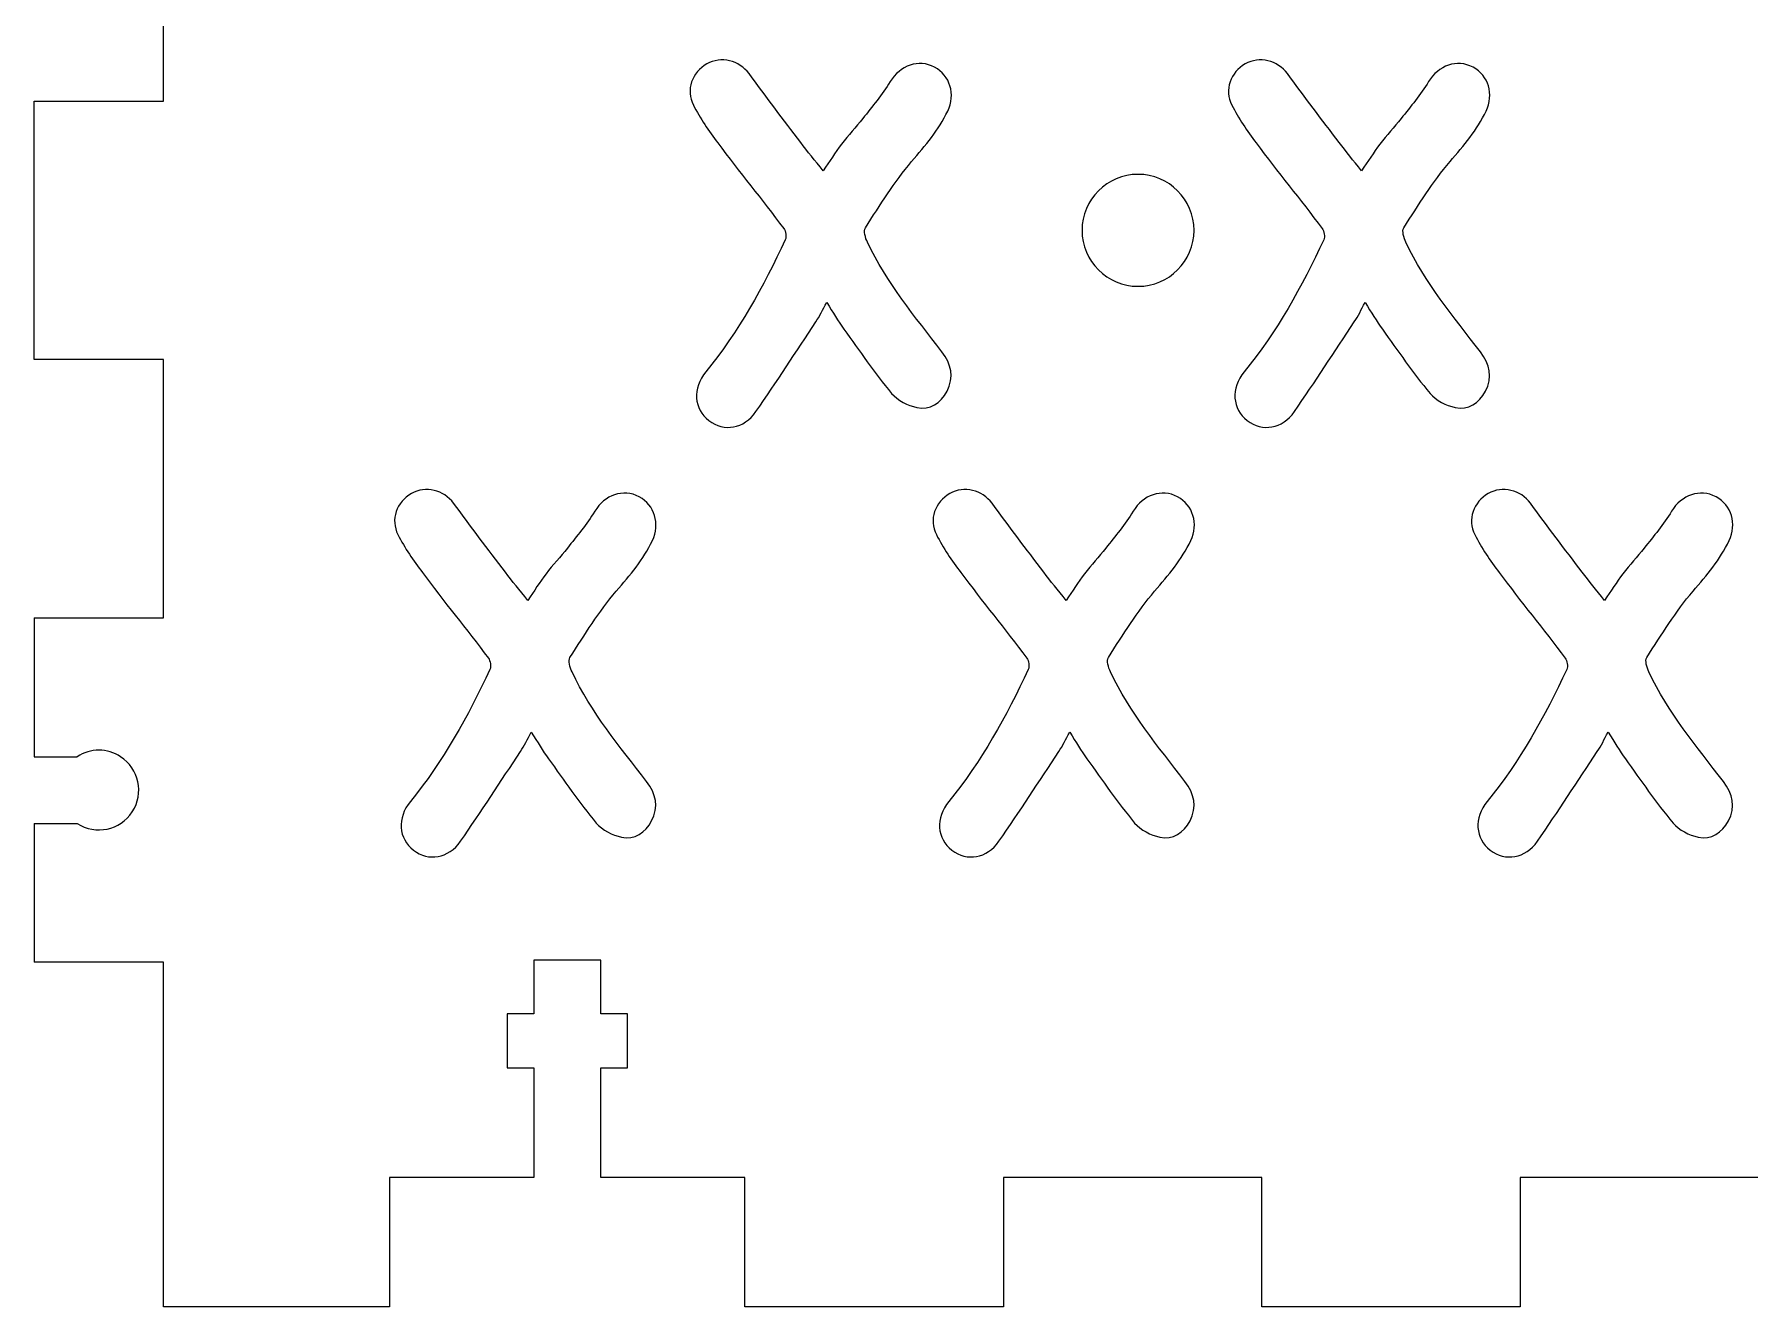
# Model space of a CAD drawing. Header units: inches. Extents: x 30 to 180, y 106 to 206.
# Drawn here: x 30.3 to 110, y 106 to 165.1 of the extents above; entities that cross this region are included whole.
import ezdxf

# ---------------------------------------------------------------- set-up
doc = ezdxf.new("R2010")
doc.units = ezdxf.units.IN
doc.header["$MEASUREMENT"] = 0

# ---------------------------------------------------------------- blocks, each defined once
blk = doc.blocks.new('block 2')
at = {"color": 7, "lineweight": 15, "true_color": 0xffffff}
blk.add_open_spline([(78.954, 155.992), (78.954, 157.428), (80.118, 158.592), (81.554, 158.592), (82.99, 158.592), (84.154, 157.428), (84.154, 155.992), (84.154, 154.556), (82.99, 153.392), (81.554, 153.392), (80.118, 153.392), (78.954, 154.556), (78.954, 155.992), (78.954, 155.992), (78.954, 155.992), (78.954, 155.992)], degree=3, knots=[0, 0, 0, 0, 1, 1, 1, 2, 2, 2, 3, 3, 3, 4, 4, 4, 5, 5, 5, 5], dxfattribs=at)
blk = doc.blocks.new('block 4')
at = {"color": 7, "lineweight": 15, "true_color": 0xffffff}
blk.add_open_spline([(63.493, 163.271), (63.029, 163.89), (62.196, 164.099), (61.528, 163.722)], degree=3, dxfattribs=at)
blk = doc.blocks.new('block 5')
at = {"color": 7, "lineweight": 15, "true_color": 0xffffff}
blk.add_open_spline([(61.528, 163.722), (60.855, 163.347), (60.538, 162.506), (60.906, 161.814)], degree=3, dxfattribs=at)
blk = doc.blocks.new('block 6')
at = {"color": 7, "lineweight": 15, "true_color": 0xffffff}
blk.add_open_spline([(60.906, 161.814), (61.224, 161.194), (61.623, 160.608), (62.039, 160.052)], degree=3, dxfattribs=at)
blk = doc.blocks.new('block 7')
at = {"color": 7, "lineweight": 15, "true_color": 0xffffff}
blk.add_open_spline([(62.039, 160.052), (63.042, 158.718), (64.094, 157.414), (65.103, 156.082)], degree=3, dxfattribs=at)
blk = doc.blocks.new('block 8')
at = {"color": 7, "lineweight": 15, "true_color": 0xffffff}
blk.add_open_spline([(65.103, 156.082), (65.199, 155.953), (65.243, 155.692), (65.176, 155.552)], degree=3, dxfattribs=at)
blk = doc.blocks.new('block 9')
at = {"color": 7, "lineweight": 15, "true_color": 0xffffff}
blk.add_open_spline([(65.176, 155.552), (64.163, 153.371), (63.005, 151.286), (61.484, 149.421)], degree=3, dxfattribs=at)
blk = doc.blocks.new('block 10')
at = {"color": 7, "lineweight": 15, "true_color": 0xffffff}
blk.add_open_spline([(61.484, 149.421), (60.851, 148.654), (60.927, 147.695), (61.627, 147.157)], degree=3, dxfattribs=at)
blk = doc.blocks.new('block 11')
at = {"color": 7, "lineweight": 15, "true_color": 0xffffff}
blk.add_open_spline([(61.627, 147.157), (62.324, 146.622), (63.252, 146.766), (63.813, 147.57)], degree=3, dxfattribs=at)
blk = doc.blocks.new('block 12')
at = {"color": 7, "lineweight": 15, "true_color": 0xffffff}
blk.add_open_spline([(63.813, 147.57), (64.763, 148.946), (65.676, 150.351), (66.597, 151.742)], degree=3, dxfattribs=at)
blk = doc.blocks.new('block 13')
at = {"color": 7, "lineweight": 15, "true_color": 0xffffff}
blk.add_open_spline([(66.597, 151.742), (66.777, 152.012), (66.913, 152.305), (67.097, 152.635)], degree=3, dxfattribs=at)
blk = doc.blocks.new('block 14')
at = {"color": 7, "lineweight": 15, "true_color": 0xffffff}
blk.add_open_spline([(67.097, 152.635), (67.393, 152.173), (67.63, 151.77), (67.898, 151.398)], degree=3, dxfattribs=at)
blk = doc.blocks.new('block 15')
at = {"color": 7, "lineweight": 15, "true_color": 0xffffff}
blk.add_open_spline([(67.898, 151.398), (68.622, 150.396), (69.324, 149.371), (70.112, 148.419)], degree=3, dxfattribs=at)
blk = doc.blocks.new('block 16')
at = {"color": 7, "lineweight": 15, "true_color": 0xffffff}
blk.add_open_spline([(70.112, 148.419), (70.384, 148.093), (70.861, 147.851), (71.286, 147.762)], degree=3, dxfattribs=at)
blk = doc.blocks.new('block 17')
at = {"color": 7, "lineweight": 15, "true_color": 0xffffff}
blk.add_open_spline([(71.286, 147.762), (71.89, 147.634), (72.398, 147.963), (72.687, 148.517)], degree=3, dxfattribs=at)
blk = doc.blocks.new('block 18')
at = {"color": 7, "lineweight": 15, "true_color": 0xffffff}
blk.add_open_spline([(72.687, 148.517), (73.019, 149.167), (72.887, 149.775), (72.45, 150.347)], degree=3, dxfattribs=at)
blk = doc.blocks.new('block 19')
at = {"color": 7, "lineweight": 15, "true_color": 0xffffff}
blk.add_open_spline([(72.45, 150.347), (71.204, 151.976), (69.876, 153.553), (68.99, 155.435)], degree=3, dxfattribs=at)
blk = doc.blocks.new('block 20')
at = {"color": 7, "lineweight": 15, "true_color": 0xffffff}
blk.add_open_spline([(68.99, 155.435), (68.894, 155.635), (68.802, 155.969), (68.894, 156.114)], degree=3, dxfattribs=at)
blk = doc.blocks.new('block 21')
at = {"color": 7, "lineweight": 15, "true_color": 0xffffff}
blk.add_open_spline([(68.894, 156.114), (69.579, 157.165), (70.236, 158.242), (71.041, 159.183)], degree=3, dxfattribs=at)
blk = doc.blocks.new('block 22')
at = {"color": 7, "lineweight": 15, "true_color": 0xffffff}
blk.add_open_spline([(71.041, 159.183), (71.682, 159.928), (72.299, 160.652), (72.718, 161.535)], degree=3, dxfattribs=at)
blk = doc.blocks.new('block 23')
at = {"color": 7, "lineweight": 15, "true_color": 0xffffff}
blk.add_open_spline([(72.718, 161.535), (73.09, 162.309), (72.826, 163.184), (72.11, 163.571)], degree=3, dxfattribs=at)
blk = doc.blocks.new('block 24')
at = {"color": 7, "lineweight": 15, "true_color": 0xffffff}
blk.add_open_spline([(72.11, 163.571), (71.357, 163.971), (70.504, 163.651), (70.044, 162.899)], degree=3, dxfattribs=at)
blk = doc.blocks.new('block 25')
at = {"color": 7, "lineweight": 15, "true_color": 0xffffff}
blk.add_open_spline([(70.044, 162.899), (69.671, 162.297), (69.215, 161.746), (68.774, 161.186)], degree=3, dxfattribs=at)
blk = doc.blocks.new('block 26')
at = {"color": 7, "lineweight": 15, "true_color": 0xffffff}
blk.add_open_spline([(68.774, 161.186), (68.458, 160.78), (68.097, 160.407), (67.781, 159.996)], degree=3, dxfattribs=at)
blk = doc.blocks.new('block 27')
at = {"color": 7, "lineweight": 15, "true_color": 0xffffff}
blk.add_open_spline([(67.781, 159.996), (67.494, 159.609), (67.234, 159.199), (66.932, 158.758)], degree=3, dxfattribs=at)
blk = doc.blocks.new('block 28')
at = {"color": 7, "lineweight": 15, "true_color": 0xffffff}
blk.add_open_spline([(66.932, 158.758), (66.551, 159.239), (66.208, 159.649), (65.892, 160.072)], degree=3, dxfattribs=at)
blk = doc.blocks.new('block 29')
at = {"color": 7, "lineweight": 15, "true_color": 0xffffff}
blk.add_open_spline([(65.892, 160.072), (65.087, 161.134), (64.274, 162.201), (63.493, 163.271)], degree=3, dxfattribs=at)
blk = doc.blocks.new('block 30')
at = {"color": 7, "lineweight": 15, "true_color": 0xffffff}
blk.add_open_spline([(88.493, 163.271), (88.029, 163.89), (87.196, 164.099), (86.528, 163.722)], degree=3, dxfattribs=at)
blk = doc.blocks.new('block 31')
at = {"color": 7, "lineweight": 15, "true_color": 0xffffff}
blk.add_open_spline([(86.528, 163.722), (85.855, 163.347), (85.538, 162.506), (85.906, 161.814)], degree=3, dxfattribs=at)
blk = doc.blocks.new('block 32')
at = {"color": 7, "lineweight": 15, "true_color": 0xffffff}
blk.add_open_spline([(85.906, 161.814), (86.224, 161.194), (86.623, 160.608), (87.039, 160.052)], degree=3, dxfattribs=at)
blk = doc.blocks.new('block 33')
at = {"color": 7, "lineweight": 15, "true_color": 0xffffff}
blk.add_open_spline([(87.039, 160.052), (88.042, 158.718), (89.094, 157.414), (90.103, 156.082)], degree=3, dxfattribs=at)
blk = doc.blocks.new('block 34')
at = {"color": 7, "lineweight": 15, "true_color": 0xffffff}
blk.add_open_spline([(90.103, 156.082), (90.199, 155.953), (90.243, 155.692), (90.176, 155.552)], degree=3, dxfattribs=at)
blk = doc.blocks.new('block 35')
at = {"color": 7, "lineweight": 15, "true_color": 0xffffff}
blk.add_open_spline([(90.176, 155.552), (89.163, 153.371), (88.005, 151.286), (86.484, 149.421)], degree=3, dxfattribs=at)
blk = doc.blocks.new('block 36')
at = {"color": 7, "lineweight": 15, "true_color": 0xffffff}
blk.add_open_spline([(86.484, 149.421), (85.851, 148.654), (85.927, 147.695), (86.627, 147.157)], degree=3, dxfattribs=at)
blk = doc.blocks.new('block 37')
at = {"color": 7, "lineweight": 15, "true_color": 0xffffff}
blk.add_open_spline([(86.627, 147.157), (87.324, 146.622), (88.252, 146.766), (88.813, 147.57)], degree=3, dxfattribs=at)
blk = doc.blocks.new('block 38')
at = {"color": 7, "lineweight": 15, "true_color": 0xffffff}
blk.add_open_spline([(88.813, 147.57), (89.763, 148.946), (90.676, 150.351), (91.597, 151.742)], degree=3, dxfattribs=at)
blk = doc.blocks.new('block 39')
at = {"color": 7, "lineweight": 15, "true_color": 0xffffff}
blk.add_open_spline([(91.597, 151.742), (91.777, 152.012), (91.913, 152.305), (92.097, 152.635)], degree=3, dxfattribs=at)
blk = doc.blocks.new('block 40')
at = {"color": 7, "lineweight": 15, "true_color": 0xffffff}
blk.add_open_spline([(92.097, 152.635), (92.393, 152.173), (92.63, 151.77), (92.898, 151.398)], degree=3, dxfattribs=at)
blk = doc.blocks.new('block 41')
at = {"color": 7, "lineweight": 15, "true_color": 0xffffff}
blk.add_open_spline([(92.898, 151.398), (93.622, 150.396), (94.324, 149.371), (95.112, 148.419)], degree=3, dxfattribs=at)
blk = doc.blocks.new('block 42')
at = {"color": 7, "lineweight": 15, "true_color": 0xffffff}
blk.add_open_spline([(95.112, 148.419), (95.384, 148.093), (95.861, 147.851), (96.286, 147.762)], degree=3, dxfattribs=at)
blk = doc.blocks.new('block 43')
at = {"color": 7, "lineweight": 15, "true_color": 0xffffff}
blk.add_open_spline([(96.286, 147.762), (96.89, 147.634), (97.398, 147.963), (97.687, 148.517)], degree=3, dxfattribs=at)
blk = doc.blocks.new('block 44')
at = {"color": 7, "lineweight": 15, "true_color": 0xffffff}
blk.add_open_spline([(97.687, 148.517), (98.019, 149.167), (97.887, 149.775), (97.45, 150.347)], degree=3, dxfattribs=at)
blk = doc.blocks.new('block 45')
at = {"color": 7, "lineweight": 15, "true_color": 0xffffff}
blk.add_open_spline([(97.45, 150.347), (96.204, 151.976), (94.876, 153.553), (93.99, 155.435)], degree=3, dxfattribs=at)
blk = doc.blocks.new('block 46')
at = {"color": 7, "lineweight": 15, "true_color": 0xffffff}
blk.add_open_spline([(93.99, 155.435), (93.894, 155.635), (93.802, 155.969), (93.894, 156.114)], degree=3, dxfattribs=at)
blk = doc.blocks.new('block 47')
at = {"color": 7, "lineweight": 15, "true_color": 0xffffff}
blk.add_open_spline([(93.894, 156.114), (94.579, 157.165), (95.236, 158.242), (96.041, 159.183)], degree=3, dxfattribs=at)
blk = doc.blocks.new('block 48')
at = {"color": 7, "lineweight": 15, "true_color": 0xffffff}
blk.add_open_spline([(96.041, 159.183), (96.682, 159.928), (97.299, 160.652), (97.718, 161.535)], degree=3, dxfattribs=at)
blk = doc.blocks.new('block 49')
at = {"color": 7, "lineweight": 15, "true_color": 0xffffff}
blk.add_open_spline([(97.718, 161.535), (98.09, 162.309), (97.826, 163.184), (97.11, 163.571)], degree=3, dxfattribs=at)
blk = doc.blocks.new('block 50')
at = {"color": 7, "lineweight": 15, "true_color": 0xffffff}
blk.add_open_spline([(97.11, 163.571), (96.357, 163.971), (95.504, 163.651), (95.044, 162.899)], degree=3, dxfattribs=at)
blk = doc.blocks.new('block 51')
at = {"color": 7, "lineweight": 15, "true_color": 0xffffff}
blk.add_open_spline([(95.044, 162.899), (94.671, 162.297), (94.215, 161.746), (93.774, 161.186)], degree=3, dxfattribs=at)
blk = doc.blocks.new('block 52')
at = {"color": 7, "lineweight": 15, "true_color": 0xffffff}
blk.add_open_spline([(93.774, 161.186), (93.458, 160.78), (93.097, 160.407), (92.781, 159.996)], degree=3, dxfattribs=at)
blk = doc.blocks.new('block 53')
at = {"color": 7, "lineweight": 15, "true_color": 0xffffff}
blk.add_open_spline([(92.781, 159.996), (92.494, 159.609), (92.234, 159.199), (91.932, 158.758)], degree=3, dxfattribs=at)
blk = doc.blocks.new('block 54')
at = {"color": 7, "lineweight": 15, "true_color": 0xffffff}
blk.add_open_spline([(91.932, 158.758), (91.551, 159.239), (91.208, 159.649), (90.892, 160.072)], degree=3, dxfattribs=at)
blk = doc.blocks.new('block 55')
at = {"color": 7, "lineweight": 15, "true_color": 0xffffff}
blk.add_open_spline([(90.892, 160.072), (90.087, 161.134), (89.274, 162.201), (88.493, 163.271)], degree=3, dxfattribs=at)
blk = doc.blocks.new('block 134')
at = {"color": 7, "lineweight": 15, "true_color": 0xffffff}
blk.add_open_spline([(49.776, 143.313), (49.313, 143.933), (48.48, 144.141), (47.811, 143.765)], degree=3, dxfattribs=at)
blk = doc.blocks.new('block 135')
at = {"color": 7, "lineweight": 15, "true_color": 0xffffff}
blk.add_open_spline([(47.811, 143.765), (47.139, 143.389), (46.822, 142.549), (47.19, 141.857)], degree=3, dxfattribs=at)
blk = doc.blocks.new('block 136')
at = {"color": 7, "lineweight": 15, "true_color": 0xffffff}
blk.add_open_spline([(47.19, 141.857), (47.507, 141.236), (47.906, 140.651), (48.323, 140.095)], degree=3, dxfattribs=at)
blk = doc.blocks.new('block 137')
at = {"color": 7, "lineweight": 15, "true_color": 0xffffff}
blk.add_open_spline([(48.323, 140.095), (49.325, 138.76), (50.378, 137.456), (51.387, 136.124)], degree=3, dxfattribs=at)
blk = doc.blocks.new('block 138')
at = {"color": 7, "lineweight": 15, "true_color": 0xffffff}
blk.add_open_spline([(51.387, 136.124), (51.482, 135.996), (51.527, 135.735), (51.459, 135.594)], degree=3, dxfattribs=at)
blk = doc.blocks.new('block 139')
at = {"color": 7, "lineweight": 15, "true_color": 0xffffff}
blk.add_open_spline([(51.459, 135.594), (50.446, 133.414), (49.288, 131.329), (47.767, 129.463)], degree=3, dxfattribs=at)
blk = doc.blocks.new('block 140')
at = {"color": 7, "lineweight": 15, "true_color": 0xffffff}
blk.add_open_spline([(47.767, 129.463), (47.134, 128.696), (47.211, 127.737), (47.911, 127.199)], degree=3, dxfattribs=at)
blk = doc.blocks.new('block 141')
at = {"color": 7, "lineweight": 15, "true_color": 0xffffff}
blk.add_open_spline([(47.911, 127.199), (48.607, 126.664), (49.536, 126.809), (50.097, 127.613)], degree=3, dxfattribs=at)
blk = doc.blocks.new('block 142')
at = {"color": 7, "lineweight": 15, "true_color": 0xffffff}
blk.add_open_spline([(50.097, 127.613), (51.047, 128.989), (51.96, 130.393), (52.88, 131.784)], degree=3, dxfattribs=at)
blk = doc.blocks.new('block 143')
at = {"color": 7, "lineweight": 15, "true_color": 0xffffff}
blk.add_open_spline([(52.88, 131.784), (53.061, 132.055), (53.197, 132.347), (53.381, 132.677)], degree=3, dxfattribs=at)
blk = doc.blocks.new('block 144')
at = {"color": 7, "lineweight": 15, "true_color": 0xffffff}
blk.add_open_spline([(53.381, 132.677), (53.677, 132.215), (53.913, 131.812), (54.182, 131.441)], degree=3, dxfattribs=at)
blk = doc.blocks.new('block 145')
at = {"color": 7, "lineweight": 15, "true_color": 0xffffff}
blk.add_open_spline([(54.182, 131.441), (54.905, 130.438), (55.607, 129.414), (56.396, 128.461)], degree=3, dxfattribs=at)
blk = doc.blocks.new('block 146')
at = {"color": 7, "lineweight": 15, "true_color": 0xffffff}
blk.add_open_spline([(56.396, 128.461), (56.667, 128.136), (57.145, 127.893), (57.569, 127.805)], degree=3, dxfattribs=at)
blk = doc.blocks.new('block 147')
at = {"color": 7, "lineweight": 15, "true_color": 0xffffff}
blk.add_open_spline([(57.569, 127.805), (58.174, 127.677), (58.682, 128.006), (58.97, 128.56)], degree=3, dxfattribs=at)
blk = doc.blocks.new('block 148')
at = {"color": 7, "lineweight": 15, "true_color": 0xffffff}
blk.add_open_spline([(58.97, 128.56), (59.303, 129.21), (59.171, 129.817), (58.734, 130.39)], degree=3, dxfattribs=at)
blk = doc.blocks.new('block 149')
at = {"color": 7, "lineweight": 15, "true_color": 0xffffff}
blk.add_open_spline([(58.734, 130.39), (57.488, 132.018), (56.159, 133.596), (55.273, 135.478)], degree=3, dxfattribs=at)
blk = doc.blocks.new('block 150')
at = {"color": 7, "lineweight": 15, "true_color": 0xffffff}
blk.add_open_spline([(55.273, 135.478), (55.178, 135.678), (55.086, 136.011), (55.178, 136.156)], degree=3, dxfattribs=at)
blk = doc.blocks.new('block 151')
at = {"color": 7, "lineweight": 15, "true_color": 0xffffff}
blk.add_open_spline([(55.178, 136.156), (55.863, 137.207), (56.52, 138.285), (57.324, 139.226)], degree=3, dxfattribs=at)
blk = doc.blocks.new('block 152')
at = {"color": 7, "lineweight": 15, "true_color": 0xffffff}
blk.add_open_spline([(57.324, 139.226), (57.966, 139.97), (58.583, 140.694), (59.002, 141.577)], degree=3, dxfattribs=at)
blk = doc.blocks.new('block 153')
at = {"color": 7, "lineweight": 15, "true_color": 0xffffff}
blk.add_open_spline([(59.002, 141.577), (59.373, 142.352), (59.109, 143.227), (58.393, 143.614)], degree=3, dxfattribs=at)
blk = doc.blocks.new('block 154')
at = {"color": 7, "lineweight": 15, "true_color": 0xffffff}
blk.add_open_spline([(58.393, 143.614), (57.641, 144.013), (56.788, 143.694), (56.327, 142.942)], degree=3, dxfattribs=at)
blk = doc.blocks.new('block 155')
at = {"color": 7, "lineweight": 15, "true_color": 0xffffff}
blk.add_open_spline([(56.327, 142.942), (55.955, 142.34), (55.498, 141.788), (55.058, 141.228)], degree=3, dxfattribs=at)
blk = doc.blocks.new('block 156')
at = {"color": 7, "lineweight": 15, "true_color": 0xffffff}
blk.add_open_spline([(55.058, 141.228), (54.742, 140.823), (54.381, 140.45), (54.065, 140.038)], degree=3, dxfattribs=at)
blk = doc.blocks.new('block 157')
at = {"color": 7, "lineweight": 15, "true_color": 0xffffff}
blk.add_open_spline([(54.065, 140.038), (53.777, 139.651), (53.517, 139.242), (53.216, 138.801)], degree=3, dxfattribs=at)
blk = doc.blocks.new('block 158')
at = {"color": 7, "lineweight": 15, "true_color": 0xffffff}
blk.add_open_spline([(53.216, 138.801), (52.835, 139.282), (52.491, 139.691), (52.176, 140.115)], degree=3, dxfattribs=at)
blk = doc.blocks.new('block 159')
at = {"color": 7, "lineweight": 15, "true_color": 0xffffff}
blk.add_open_spline([(52.176, 140.115), (51.371, 141.176), (50.558, 142.244), (49.776, 143.313)], degree=3, dxfattribs=at)
blk = doc.blocks.new('block 264')
at = {"color": 7, "lineweight": 15, "true_color": 0xffffff}
blk.add_open_spline([(99.776, 143.313), (99.313, 143.933), (98.48, 144.141), (97.811, 143.765)], degree=3, dxfattribs=at)
blk = doc.blocks.new('block 265')
at = {"color": 7, "lineweight": 15, "true_color": 0xffffff}
blk.add_open_spline([(97.811, 143.765), (97.139, 143.389), (96.822, 142.549), (97.19, 141.857)], degree=3, dxfattribs=at)
blk = doc.blocks.new('block 266')
at = {"color": 7, "lineweight": 15, "true_color": 0xffffff}
blk.add_open_spline([(97.19, 141.857), (97.507, 141.236), (97.906, 140.651), (98.323, 140.095)], degree=3, dxfattribs=at)
blk = doc.blocks.new('block 267')
at = {"color": 7, "lineweight": 15, "true_color": 0xffffff}
blk.add_open_spline([(98.323, 140.095), (99.325, 138.76), (100.378, 137.456), (101.387, 136.124)], degree=3, dxfattribs=at)
blk = doc.blocks.new('block 268')
at = {"color": 7, "lineweight": 15, "true_color": 0xffffff}
blk.add_open_spline([(101.387, 136.124), (101.482, 135.996), (101.527, 135.735), (101.459, 135.594)], degree=3, dxfattribs=at)
blk = doc.blocks.new('block 269')
at = {"color": 7, "lineweight": 15, "true_color": 0xffffff}
blk.add_open_spline([(101.459, 135.594), (100.446, 133.414), (99.288, 131.329), (97.767, 129.463)], degree=3, dxfattribs=at)
blk = doc.blocks.new('block 270')
at = {"color": 7, "lineweight": 15, "true_color": 0xffffff}
blk.add_open_spline([(97.767, 129.463), (97.134, 128.696), (97.211, 127.737), (97.911, 127.199)], degree=3, dxfattribs=at)
blk = doc.blocks.new('block 271')
at = {"color": 7, "lineweight": 15, "true_color": 0xffffff}
blk.add_open_spline([(97.911, 127.199), (98.607, 126.664), (99.536, 126.809), (100.097, 127.613)], degree=3, dxfattribs=at)
blk = doc.blocks.new('block 272')
at = {"color": 7, "lineweight": 15, "true_color": 0xffffff}
blk.add_open_spline([(100.097, 127.613), (101.047, 128.989), (101.96, 130.393), (102.88, 131.784)], degree=3, dxfattribs=at)
blk = doc.blocks.new('block 273')
at = {"color": 7, "lineweight": 15, "true_color": 0xffffff}
blk.add_open_spline([(102.88, 131.784), (103.061, 132.055), (103.197, 132.347), (103.381, 132.677)], degree=3, dxfattribs=at)
blk = doc.blocks.new('block 274')
at = {"color": 7, "lineweight": 15, "true_color": 0xffffff}
blk.add_open_spline([(103.381, 132.677), (103.677, 132.215), (103.913, 131.812), (104.182, 131.441)], degree=3, dxfattribs=at)
blk = doc.blocks.new('block 275')
at = {"color": 7, "lineweight": 15, "true_color": 0xffffff}
blk.add_open_spline([(104.182, 131.441), (104.905, 130.438), (105.607, 129.414), (106.396, 128.461)], degree=3, dxfattribs=at)
blk = doc.blocks.new('block 276')
at = {"color": 7, "lineweight": 15, "true_color": 0xffffff}
blk.add_open_spline([(106.396, 128.461), (106.667, 128.136), (107.145, 127.893), (107.569, 127.805)], degree=3, dxfattribs=at)
blk = doc.blocks.new('block 277')
at = {"color": 7, "lineweight": 15, "true_color": 0xffffff}
blk.add_open_spline([(107.569, 127.805), (108.174, 127.677), (108.682, 128.006), (108.97, 128.56)], degree=3, dxfattribs=at)
blk = doc.blocks.new('block 278')
at = {"color": 7, "lineweight": 15, "true_color": 0xffffff}
blk.add_open_spline([(108.97, 128.56), (109.303, 129.21), (109.171, 129.817), (108.734, 130.39)], degree=3, dxfattribs=at)
blk = doc.blocks.new('block 279')
at = {"color": 7, "lineweight": 15, "true_color": 0xffffff}
blk.add_open_spline([(108.734, 130.39), (107.488, 132.018), (106.159, 133.596), (105.273, 135.478)], degree=3, dxfattribs=at)
blk = doc.blocks.new('block 280')
at = {"color": 7, "lineweight": 15, "true_color": 0xffffff}
blk.add_open_spline([(105.273, 135.478), (105.178, 135.678), (105.086, 136.011), (105.178, 136.156)], degree=3, dxfattribs=at)
blk = doc.blocks.new('block 281')
at = {"color": 7, "lineweight": 15, "true_color": 0xffffff}
blk.add_open_spline([(105.178, 136.156), (105.863, 137.207), (106.52, 138.285), (107.324, 139.226)], degree=3, dxfattribs=at)
blk = doc.blocks.new('block 282')
at = {"color": 7, "lineweight": 15, "true_color": 0xffffff}
blk.add_open_spline([(107.324, 139.226), (107.966, 139.97), (108.583, 140.694), (109.002, 141.577)], degree=3, dxfattribs=at)
blk = doc.blocks.new('block 283')
at = {"color": 7, "lineweight": 15, "true_color": 0xffffff}
blk.add_open_spline([(109.002, 141.577), (109.373, 142.352), (109.109, 143.227), (108.393, 143.614)], degree=3, dxfattribs=at)
blk = doc.blocks.new('block 284')
at = {"color": 7, "lineweight": 15, "true_color": 0xffffff}
blk.add_open_spline([(108.393, 143.614), (107.641, 144.013), (106.788, 143.694), (106.327, 142.942)], degree=3, dxfattribs=at)
blk = doc.blocks.new('block 285')
at = {"color": 7, "lineweight": 15, "true_color": 0xffffff}
blk.add_open_spline([(106.327, 142.942), (105.955, 142.34), (105.498, 141.788), (105.058, 141.228)], degree=3, dxfattribs=at)
blk = doc.blocks.new('block 286')
at = {"color": 7, "lineweight": 15, "true_color": 0xffffff}
blk.add_open_spline([(105.058, 141.228), (104.742, 140.823), (104.381, 140.45), (104.065, 140.038)], degree=3, dxfattribs=at)
blk = doc.blocks.new('block 287')
at = {"color": 7, "lineweight": 15, "true_color": 0xffffff}
blk.add_open_spline([(104.065, 140.038), (103.777, 139.651), (103.517, 139.242), (103.216, 138.801)], degree=3, dxfattribs=at)
blk = doc.blocks.new('block 288')
at = {"color": 7, "lineweight": 15, "true_color": 0xffffff}
blk.add_open_spline([(103.216, 138.801), (102.835, 139.282), (102.491, 139.691), (102.176, 140.115)], degree=3, dxfattribs=at)
blk = doc.blocks.new('block 289')
at = {"color": 7, "lineweight": 15, "true_color": 0xffffff}
blk.add_open_spline([(102.176, 140.115), (101.371, 141.176), (100.558, 142.244), (99.776, 143.313)], degree=3, dxfattribs=at)
blk = doc.blocks.new('block 316')
at = {"color": 7, "lineweight": 15, "true_color": 0xffffff}
blk.add_open_spline([(74.776, 143.313), (74.313, 143.933), (73.48, 144.141), (72.811, 143.765)], degree=3, dxfattribs=at)
blk = doc.blocks.new('block 317')
at = {"color": 7, "lineweight": 15, "true_color": 0xffffff}
blk.add_open_spline([(72.811, 143.765), (72.139, 143.389), (71.822, 142.549), (72.19, 141.857)], degree=3, dxfattribs=at)
blk = doc.blocks.new('block 318')
at = {"color": 7, "lineweight": 15, "true_color": 0xffffff}
blk.add_open_spline([(72.19, 141.857), (72.507, 141.236), (72.906, 140.651), (73.323, 140.095)], degree=3, dxfattribs=at)
blk = doc.blocks.new('block 319')
at = {"color": 7, "lineweight": 15, "true_color": 0xffffff}
blk.add_open_spline([(73.323, 140.095), (74.325, 138.76), (75.378, 137.456), (76.387, 136.124)], degree=3, dxfattribs=at)
blk = doc.blocks.new('block 320')
at = {"color": 7, "lineweight": 15, "true_color": 0xffffff}
blk.add_open_spline([(76.387, 136.124), (76.482, 135.996), (76.527, 135.735), (76.459, 135.594)], degree=3, dxfattribs=at)
blk = doc.blocks.new('block 321')
at = {"color": 7, "lineweight": 15, "true_color": 0xffffff}
blk.add_open_spline([(76.459, 135.594), (75.446, 133.414), (74.288, 131.329), (72.767, 129.463)], degree=3, dxfattribs=at)
blk = doc.blocks.new('block 322')
at = {"color": 7, "lineweight": 15, "true_color": 0xffffff}
blk.add_open_spline([(72.767, 129.463), (72.134, 128.696), (72.211, 127.737), (72.911, 127.199)], degree=3, dxfattribs=at)
blk = doc.blocks.new('block 323')
at = {"color": 7, "lineweight": 15, "true_color": 0xffffff}
blk.add_open_spline([(72.911, 127.199), (73.607, 126.664), (74.536, 126.809), (75.097, 127.613)], degree=3, dxfattribs=at)
blk = doc.blocks.new('block 324')
at = {"color": 7, "lineweight": 15, "true_color": 0xffffff}
blk.add_open_spline([(75.097, 127.613), (76.047, 128.989), (76.96, 130.393), (77.88, 131.784)], degree=3, dxfattribs=at)
blk = doc.blocks.new('block 325')
at = {"color": 7, "lineweight": 15, "true_color": 0xffffff}
blk.add_open_spline([(77.88, 131.784), (78.061, 132.055), (78.197, 132.347), (78.381, 132.677)], degree=3, dxfattribs=at)
blk = doc.blocks.new('block 326')
at = {"color": 7, "lineweight": 15, "true_color": 0xffffff}
blk.add_open_spline([(78.381, 132.677), (78.677, 132.215), (78.913, 131.812), (79.182, 131.441)], degree=3, dxfattribs=at)
blk = doc.blocks.new('block 327')
at = {"color": 7, "lineweight": 15, "true_color": 0xffffff}
blk.add_open_spline([(79.182, 131.441), (79.905, 130.438), (80.607, 129.414), (81.396, 128.461)], degree=3, dxfattribs=at)
blk = doc.blocks.new('block 328')
at = {"color": 7, "lineweight": 15, "true_color": 0xffffff}
blk.add_open_spline([(81.396, 128.461), (81.667, 128.136), (82.145, 127.893), (82.569, 127.805)], degree=3, dxfattribs=at)
blk = doc.blocks.new('block 329')
at = {"color": 7, "lineweight": 15, "true_color": 0xffffff}
blk.add_open_spline([(82.569, 127.805), (83.174, 127.677), (83.682, 128.006), (83.97, 128.56)], degree=3, dxfattribs=at)
blk = doc.blocks.new('block 330')
at = {"color": 7, "lineweight": 15, "true_color": 0xffffff}
blk.add_open_spline([(83.97, 128.56), (84.303, 129.21), (84.171, 129.817), (83.734, 130.39)], degree=3, dxfattribs=at)
blk = doc.blocks.new('block 331')
at = {"color": 7, "lineweight": 15, "true_color": 0xffffff}
blk.add_open_spline([(83.734, 130.39), (82.488, 132.018), (81.159, 133.596), (80.273, 135.478)], degree=3, dxfattribs=at)
blk = doc.blocks.new('block 332')
at = {"color": 7, "lineweight": 15, "true_color": 0xffffff}
blk.add_open_spline([(80.273, 135.478), (80.178, 135.678), (80.086, 136.011), (80.178, 136.156)], degree=3, dxfattribs=at)
blk = doc.blocks.new('block 333')
at = {"color": 7, "lineweight": 15, "true_color": 0xffffff}
blk.add_open_spline([(80.178, 136.156), (80.863, 137.207), (81.52, 138.285), (82.324, 139.226)], degree=3, dxfattribs=at)
blk = doc.blocks.new('block 334')
at = {"color": 7, "lineweight": 15, "true_color": 0xffffff}
blk.add_open_spline([(82.324, 139.226), (82.966, 139.97), (83.583, 140.694), (84.002, 141.577)], degree=3, dxfattribs=at)
blk = doc.blocks.new('block 335')
at = {"color": 7, "lineweight": 15, "true_color": 0xffffff}
blk.add_open_spline([(84.002, 141.577), (84.373, 142.352), (84.109, 143.227), (83.393, 143.614)], degree=3, dxfattribs=at)
blk = doc.blocks.new('block 336')
at = {"color": 7, "lineweight": 15, "true_color": 0xffffff}
blk.add_open_spline([(83.393, 143.614), (82.641, 144.013), (81.788, 143.694), (81.327, 142.942)], degree=3, dxfattribs=at)
blk = doc.blocks.new('block 337')
at = {"color": 7, "lineweight": 15, "true_color": 0xffffff}
blk.add_open_spline([(81.327, 142.942), (80.955, 142.34), (80.498, 141.788), (80.058, 141.228)], degree=3, dxfattribs=at)
blk = doc.blocks.new('block 338')
at = {"color": 7, "lineweight": 15, "true_color": 0xffffff}
blk.add_open_spline([(80.058, 141.228), (79.742, 140.823), (79.381, 140.45), (79.065, 140.038)], degree=3, dxfattribs=at)
blk = doc.blocks.new('block 339')
at = {"color": 7, "lineweight": 15, "true_color": 0xffffff}
blk.add_open_spline([(79.065, 140.038), (78.777, 139.651), (78.517, 139.242), (78.216, 138.801)], degree=3, dxfattribs=at)
blk = doc.blocks.new('block 340')
at = {"color": 7, "lineweight": 15, "true_color": 0xffffff}
blk.add_open_spline([(78.216, 138.801), (77.835, 139.282), (77.491, 139.691), (77.176, 140.115)], degree=3, dxfattribs=at)
blk = doc.blocks.new('block 341')
at = {"color": 7, "lineweight": 15, "true_color": 0xffffff}
blk.add_open_spline([(77.176, 140.115), (76.371, 141.176), (75.558, 142.244), (74.776, 143.313)], degree=3, dxfattribs=at)
blk = doc.blocks.new('block 404')
at = {"color": 7, "lineweight": 15, "true_color": 0xffffff}
blk.add_lwpolyline([(111.304, 111.992), (99.304, 111.992)], dxfattribs=at)
blk = doc.blocks.new('block 405')
at = {"color": 7, "lineweight": 15, "true_color": 0xffffff}
blk.add_lwpolyline([(99.304, 111.992), (99.304, 105.992)], dxfattribs=at)
blk = doc.blocks.new('block 406')
at = {"color": 7, "lineweight": 15, "true_color": 0xffffff}
blk.add_lwpolyline([(99.304, 105.992), (87.304, 105.992)], dxfattribs=at)
blk = doc.blocks.new('block 407')
at = {"color": 7, "lineweight": 15, "true_color": 0xffffff}
blk.add_lwpolyline([(87.304, 105.992), (87.304, 111.992)], dxfattribs=at)
blk = doc.blocks.new('block 408')
at = {"color": 7, "lineweight": 15, "true_color": 0xffffff}
blk.add_lwpolyline([(87.304, 111.992), (75.304, 111.992)], dxfattribs=at)
blk = doc.blocks.new('block 409')
at = {"color": 7, "lineweight": 15, "true_color": 0xffffff}
blk.add_lwpolyline([(75.304, 111.992), (75.304, 105.992)], dxfattribs=at)
blk = doc.blocks.new('block 410')
at = {"color": 7, "lineweight": 15, "true_color": 0xffffff}
blk.add_lwpolyline([(75.304, 105.992), (63.304, 105.992)], dxfattribs=at)
blk = doc.blocks.new('block 411')
at = {"color": 7, "lineweight": 15, "true_color": 0xffffff}
blk.add_lwpolyline([(63.304, 105.992), (63.304, 111.992)], dxfattribs=at)
blk = doc.blocks.new('block 412')
at = {"color": 7, "lineweight": 15, "true_color": 0xffffff}
blk.add_lwpolyline([(63.304, 111.992), (56.604, 111.992)], dxfattribs=at)
blk = doc.blocks.new('block 413')
at = {"color": 7, "lineweight": 15, "true_color": 0xffffff}
blk.add_lwpolyline([(56.604, 111.992), (56.604, 117.092)], dxfattribs=at)
blk = doc.blocks.new('block 414')
at = {"color": 7, "lineweight": 15, "true_color": 0xffffff}
blk.add_lwpolyline([(56.604, 117.092), (57.854, 117.092)], dxfattribs=at)
blk = doc.blocks.new('block 415')
at = {"color": 7, "lineweight": 15, "true_color": 0xffffff}
blk.add_lwpolyline([(57.854, 117.092), (57.854, 119.592)], dxfattribs=at)
blk = doc.blocks.new('block 416')
at = {"color": 7, "lineweight": 15, "true_color": 0xffffff}
blk.add_lwpolyline([(57.854, 119.592), (56.604, 119.592)], dxfattribs=at)
blk = doc.blocks.new('block 417')
at = {"color": 7, "lineweight": 15, "true_color": 0xffffff}
blk.add_lwpolyline([(56.604, 119.592), (56.604, 122.092)], dxfattribs=at)
blk = doc.blocks.new('block 418')
at = {"color": 7, "lineweight": 15, "true_color": 0xffffff}
blk.add_lwpolyline([(56.604, 122.092), (53.504, 122.092)], dxfattribs=at)
blk = doc.blocks.new('block 419')
at = {"color": 7, "lineweight": 15, "true_color": 0xffffff}
blk.add_lwpolyline([(53.504, 122.092), (53.504, 119.592)], dxfattribs=at)
blk = doc.blocks.new('block 420')
at = {"color": 7, "lineweight": 15, "true_color": 0xffffff}
blk.add_lwpolyline([(53.504, 119.592), (52.254, 119.592)], dxfattribs=at)
blk = doc.blocks.new('block 421')
at = {"color": 7, "lineweight": 15, "true_color": 0xffffff}
blk.add_lwpolyline([(52.254, 119.592), (52.254, 117.092)], dxfattribs=at)
blk = doc.blocks.new('block 422')
at = {"color": 7, "lineweight": 15, "true_color": 0xffffff}
blk.add_lwpolyline([(52.254, 117.092), (53.504, 117.092)], dxfattribs=at)
blk = doc.blocks.new('block 423')
at = {"color": 7, "lineweight": 15, "true_color": 0xffffff}
blk.add_lwpolyline([(53.504, 117.092), (53.504, 111.992)], dxfattribs=at)
blk = doc.blocks.new('block 424')
at = {"color": 7, "lineweight": 15, "true_color": 0xffffff}
blk.add_lwpolyline([(53.504, 111.992), (46.804, 111.992)], dxfattribs=at)
blk = doc.blocks.new('block 425')
at = {"color": 7, "lineweight": 15, "true_color": 0xffffff}
blk.add_lwpolyline([(46.804, 111.992), (46.804, 105.992)], dxfattribs=at)
blk = doc.blocks.new('block 426')
at = {"color": 7, "lineweight": 15, "true_color": 0xffffff}
blk.add_lwpolyline([(46.804, 105.992), (36.304, 105.992)], dxfattribs=at)
blk = doc.blocks.new('block 427')
at = {"color": 7, "lineweight": 15, "true_color": 0xffffff}
blk.add_lwpolyline([(36.304, 105.992), (36.304, 121.992)], dxfattribs=at)
blk = doc.blocks.new('block 428')
at = {"color": 7, "lineweight": 15, "true_color": 0xffffff}
blk.add_lwpolyline([(36.304, 121.992), (30.304, 121.992)], dxfattribs=at)
blk = doc.blocks.new('block 429')
at = {"color": 7, "lineweight": 15, "true_color": 0xffffff}
blk.add_lwpolyline([(30.304, 128.442), (30.304, 121.992)], dxfattribs=at)
blk = doc.blocks.new('block 430')
at = {"color": 7, "lineweight": 15, "true_color": 0xffffff}
blk.add_lwpolyline([(30.304, 128.442), (32.294, 128.442)], dxfattribs=at)
blk = doc.blocks.new('block 431')
at = {"color": 7, "lineweight": 15, "true_color": 0xffffff}
blk.add_lwpolyline([(30.304, 131.542), (32.294, 131.542)], dxfattribs=at)
blk = doc.blocks.new('block 432')
at = {"color": 7, "lineweight": 15, "true_color": 0xffffff}
blk.add_lwpolyline([(30.304, 137.992), (30.304, 131.542)], dxfattribs=at)
blk = doc.blocks.new('block 433')
at = {"color": 7, "lineweight": 15, "true_color": 0xffffff}
blk.add_lwpolyline([(30.304, 137.992), (36.304, 137.992)], dxfattribs=at)
blk = doc.blocks.new('block 434')
at = {"color": 7, "lineweight": 15, "true_color": 0xffffff}
blk.add_lwpolyline([(36.304, 137.992), (36.304, 149.992)], dxfattribs=at)
blk = doc.blocks.new('block 435')
at = {"color": 7, "lineweight": 15, "true_color": 0xffffff}
blk.add_lwpolyline([(36.304, 149.992), (30.304, 149.992)], dxfattribs=at)
blk = doc.blocks.new('block 436')
at = {"color": 7, "lineweight": 15, "true_color": 0xffffff}
blk.add_lwpolyline([(30.304, 149.992), (30.304, 161.992)], dxfattribs=at)
blk = doc.blocks.new('block 437')
at = {"color": 7, "lineweight": 15, "true_color": 0xffffff}
blk.add_lwpolyline([(30.304, 161.992), (36.304, 161.992)], dxfattribs=at)
blk = doc.blocks.new('block 438')
at = {"color": 7, "lineweight": 15, "true_color": 0xffffff}
blk.add_lwpolyline([(36.304, 161.992), (36.304, 173.992)], dxfattribs=at)
blk = doc.blocks.new('block 497')
at = {"color": 7, "lineweight": 15, "true_color": 0xffffff}
blk.add_open_spline([(32.294, 128.442), (33.15, 127.884), (34.296, 128.126), (34.854, 128.982), (35.412, 129.838), (35.17, 130.984), (34.314, 131.542), (33.7, 131.942), (32.908, 131.942), (32.294, 131.542)], degree=3, knots=[0, 0, 0, 0, 1, 1, 1, 2, 2, 2, 3, 3, 3, 3], dxfattribs=at)

msp = doc.modelspace()

# ---------------------------------------------------------------- block references
for name in ['block 438', 'block 4', 'block 30', 'block 5', 'block 24', 'block 23', 'block 31', 'block 50', 'block 49', 'block 29', 'block 25', 'block 55', 'block 51', 'block 436', 'block 437', 'block 6', 'block 32', 'block 26', 'block 22', 'block 52', 'block 48', 'block 7', 'block 28', 'block 27', 'block 33', 'block 54', 'block 53', 'block 21', 'block 2', 'block 47', 'block 9', 'block 8', 'block 20', 'block 19', 'block 35', 'block 34', 'block 46', 'block 45', 'block 13', 'block 14', 'block 39', 'block 40', 'block 12', 'block 15', 'block 38', 'block 41', 'block 435', 'block 434', 'block 18', 'block 44', 'block 10', 'block 36', 'block 16', 'block 17', 'block 42', 'block 43', 'block 11', 'block 37', 'block 135', 'block 134', 'block 154', 'block 153', 'block 317', 'block 316', 'block 336', 'block 335', 'block 265', 'block 264', 'block 284', 'block 283', 'block 159', 'block 155', 'block 341', 'block 337', 'block 289', 'block 285', 'block 136', 'block 318', 'block 266', 'block 156', 'block 152', 'block 338', 'block 334', 'block 286', 'block 282', 'block 137', 'block 158', 'block 157', 'block 319', 'block 340', 'block 339', 'block 267', 'block 288', 'block 287', 'block 151', 'block 333', 'block 281', 'block 432', 'block 433', 'block 139', 'block 138', 'block 150', 'block 149', 'block 321', 'block 320', 'block 332', 'block 331', 'block 269', 'block 268', 'block 280', 'block 279', 'block 143', 'block 144', 'block 325', 'block 326', 'block 273', 'block 274', 'block 431', 'block 497', 'block 142', 'block 145', 'block 324', 'block 327', 'block 272', 'block 275', 'block 148', 'block 330', 'block 278', 'block 140', 'block 322', 'block 270', 'block 429', 'block 430', 'block 146', 'block 147', 'block 328', 'block 329', 'block 276', 'block 277', 'block 141', 'block 323', 'block 271', 'block 428', 'block 427', 'block 418', 'block 419', 'block 417', 'block 420', 'block 421', 'block 416', 'block 415', 'block 422', 'block 423', 'block 413', 'block 414', 'block 424', 'block 425', 'block 412', 'block 411', 'block 408', 'block 409', 'block 407', 'block 404', 'block 405', 'block 426', 'block 410', 'block 406']:
    msp.add_blockref(name, (0, 0))

doc.saveas('drawing.dxf')
